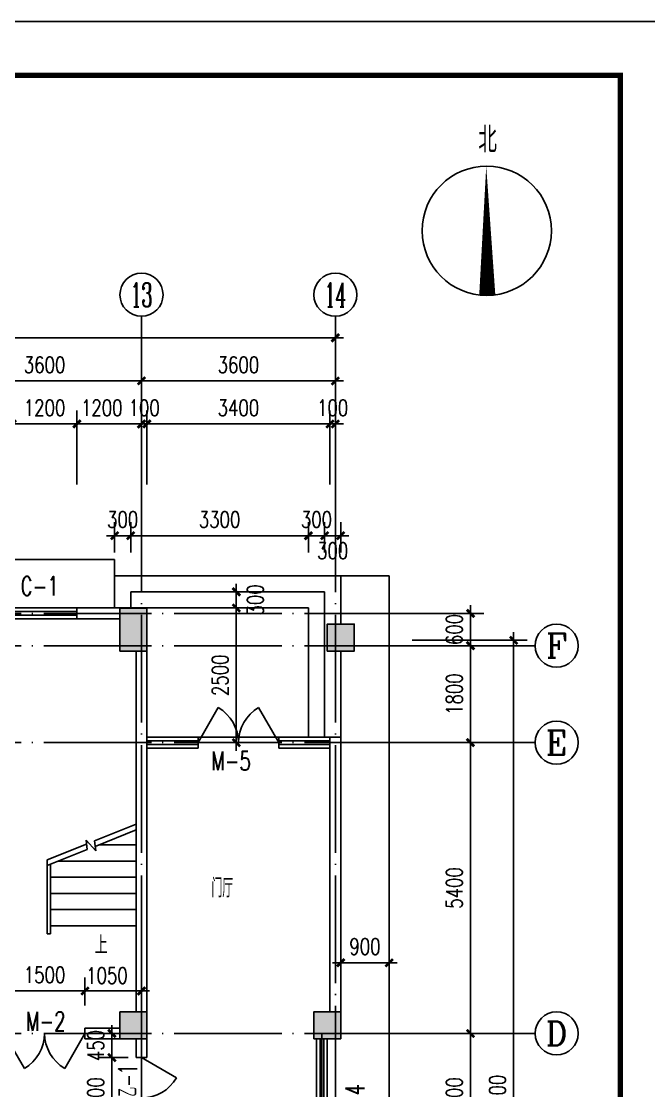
# Model space of a CAD drawing. Extents: x -105837 to 547563, y 466041 to 508041.
# Drawn here: x 60239 to 71888, y 488185 to 508041 of the extents above; entities that cross this region are included whole.
import ezdxf
from ezdxf.enums import TextEntityAlignment as Align

# ---------------------------------------------------------------- set-up
doc = ezdxf.new("R2010")
doc.units = 0
doc.header["$LTSCALE"] = 1000
doc.header["$MEASUREMENT"] = 0
doc.linetypes.add('DOTE', pattern=[2.42, 2, -0.2, 0.02, -0.2])
doc.layers.get('0').update_dxf_attribs({"linetype": 'CONTINUOUS'})
doc.layers.get('DEFPOINTS').update_dxf_attribs({"linetype": 'CONTINUOUS'})
for name, color, linetype in [('2106', 2, 'CONTINUOUS'), ('AXIS', 3, 'CONTINUOUS'), ('AXIS_TEXT', 7, 'CONTINUOUS'), ('COLUMN', 4, 'CONTINUOUS'), ('DIM_SYMB', 3, 'CONTINUOUS'), ('DOTE', 1, 'DOTE'), ('PUB_DIM', 3, 'CONTINUOUS'), ('PUB_TEXT', 7, 'CONTINUOUS'), ('PUB_TITLE', 4, 'CONTINUOUS'), ('STAIR', 2, 'CONTINUOUS'), ('S详图索引', 7, 'CONTINUOUS'), ('WALL', 255, 'CONTINUOUS'), ('WINDOW', 4, 'CONTINUOUS'), ('WINDOW_TEXT', 7, 'CONTINUOUS'), ('门窗名称', 7, 'CONTINUOUS')]:
    doc.layers.add(name, color=color, linetype=linetype)
doc.styles.add('_TCH_DIM', font='SIMPLEX', dxfattribs={"bigfont": 'GBCBIG'})
doc.styles.add('COMPLEX', font='COMPLEX.shx')
doc.styles.add('DIM_FONT', font='SIMPLEX.shx', dxfattribs={"width": 0.75})
doc.styles.add('SIMPLEX', font='SIMPLEX.SHX')
doc.styles.add('国标仿宋', font='SIMPLEX.shx', dxfattribs={"width": 0.75, "bigfont": 'gbhzfs.shx'})
doc.dimstyles.new('DIMN', dxfattribs={"dimtxt": 300, "dimasz": 1, "dimexe": 250, "dimexo": 300, "dimgap": 150, "dimtad": 1, "dimdec": 0, "dimzin": 0, "dimdsep": 46, "dimtxsty": 'DIM_FONT', "dimblk": '_DIMX', "dimcen": 0.09, "dimclrt": 7, "dimadec": 0, "dimazin": 0, "dimtfac": 1, "dimtdec": 0, "dimtix": 1, "dimtmove": 2, "dimatfit": 3, "dimldrblk": '_DIMX', "dimfxl": 1, "dimtolj": 1, "dimtzin": 0, "dimarcsym": 0})

# ---------------------------------------------------------------- blocks, each defined once
blk = doc.blocks.new('_DIMX')
blk.add_line((-150, 0), (150, 0))
at = {"const_width": 50}
blk.add_lwpolyline([(-70, -70), (70, 70)], dxfattribs=at)
blk = doc.blocks.new('*D27')
at = {"layer": 'AXIS', "color": 0, "lineweight": -2, "transparency": 16777216}
for p, q in [((19270, 500239), (19270, 502414)), ((66070, 500239), (66070, 502414)), ((66069, 502164), (19271, 502164))]:
    blk.add_line(p, q, dxfattribs=at)
at = {"layer": 'DEFPOINTS', "color": 0, "transparency": 16777216}
for p in [(19270, 502164), (19270, 499939), (66070, 499939)]:
    blk.add_point(p, dxfattribs=at)
at = {"layer": 'AXIS', "color": 0, "lineweight": -2, "transparency": 16777216}
for p, rotation in [((19270, 502164), 179.9999999999991), ((66070, 502164), 359.9999999999991)]:
    blk.add_blockref('_DIMX', p, dxfattribs=dict(at, rotation=rotation))
at = {"layer": 'AXIS', "color": 7, "transparency": 16777216, "insert": (42670, 502464), "char_height": 300, "attachment_point": 5, "style": 'DIM_FONT'}
blk.add_mtext('\\A1;46800', dxfattribs=at)
blk = doc.blocks.new('*D38')
at = {"layer": 'AXIS', "color": 0, "lineweight": -2, "transparency": 16777216}
for p, q in [((58870, 500239), (58870, 501614)), ((62470, 500239), (62470, 501614)), ((62469, 501364), (58871, 501364))]:
    blk.add_line(p, q, dxfattribs=at)
at = {"layer": 'DEFPOINTS', "color": 0, "transparency": 16777216}
for p in [(58870, 501364), (58870, 499939), (62470, 499939)]:
    blk.add_point(p, dxfattribs=at)
at = {"layer": 'AXIS', "color": 0, "lineweight": -2, "transparency": 16777216, "rotation": 180}
blk.add_blockref('_DIMX', (58870, 501364), dxfattribs=at)
at = {"layer": 'AXIS', "color": 0, "lineweight": -2, "transparency": 16777216}
blk.add_blockref('_DIMX', (62470, 501364), dxfattribs=at)
at = {"layer": 'AXIS', "color": 7, "transparency": 16777216, "insert": (60670, 501664), "char_height": 300, "attachment_point": 5, "style": 'DIM_FONT'}
blk.add_mtext('\\A1;3600', dxfattribs=at)
blk = doc.blocks.new('10')
at = {"layer": '2106', "color": 8}
for points in [[(258529, 297660), (258029, 297660), (258529, 296860), (258029, 296860)], [(262379, 297360), (261879, 297360), (262379, 296860), (261879, 296860)], [(258529, 290160), (258029, 290160), (258529, 289660), (258029, 289660)], [(262129, 290160), (261629, 290160), (262129, 289660), (261629, 289660)]]:
    blk.add_solid(points, dxfattribs=at)
at = {"layer": 'COLUMN'}
for points in [[(258029, 296860), (258529, 296860), (258529, 297660), (258029, 297660)], [(261879, 296860), (262379, 296860), (262379, 297360), (261879, 297360)], [(258529, 290160), (258029, 290160), (258029, 289660), (258529, 289660)], [(261629, 289660), (262129, 289660), (262129, 290160), (261629, 290160)]]:
    blk.add_lwpolyline(points, close=True, dxfattribs=at)
blk = doc.blocks.new('_axiso')
blk.add_circle((0, 0), 0.5)
at = {"layer": 'AXIS_TEXT', "style": 'COMPLEX', "width": 1.041667}
blk.add_attdef('A', text='', height=0.56, dxfattribs=at).set_placement((-0.25, -0.28), (0.25, -0.28), align=Align.FIT)
blk = doc.blocks.new('*D553')
at = {"layer": 'DEFPOINTS', "color": 0, "transparency": 16777216}
for p in [(65870, 498490), (65570, 497879), (65870, 497879)]:
    blk.add_point(p, dxfattribs=at)
at = {"layer": 'PUB_DIM', "color": 0, "lineweight": -2, "transparency": 16777216}
for p, q in [((65570, 498179), (65570, 498740)), ((65870, 498179), (65870, 498740)), ((65569, 498490), (65568, 498490)), ((65570, 498490), (65870, 498490)), ((65871, 498490), (65872, 498490))]:
    blk.add_line(p, q, dxfattribs=at)
blk.add_blockref('_DIMX', (65570, 498490), dxfattribs=at)
at = {"layer": 'PUB_DIM', "color": 0, "lineweight": -2, "transparency": 16777216, "rotation": 180}
blk.add_blockref('_DIMX', (65870, 498490), dxfattribs=at)
at = {"layer": 'PUB_DIM', "color": 7, "transparency": 16777216, "insert": (65720, 498790), "char_height": 300, "attachment_point": 5, "style": 'DIM_FONT'}
blk.add_mtext('\\A1;300', dxfattribs=at)
blk = doc.blocks.new('_WBLK')
for p, q in [((-0.5, 0.5), (0.5, 0.5)), ((0.5, 0.1667), (-0.5, 0.1667)), ((0.5, -0.1667), (-0.5, -0.1667)), ((-0.5, -0.5), (0.5, -0.5))]:
    blk.add_line(p, q)
at = {"layer": 'WINDOW_TEXT', "style": 'SIMPLEX', "flags": 9}
blk.add_attdef('A', text='', height=1, dxfattribs=at).set_placement((0, 1.5), align=Align.MIDDLE)
blk = doc.blocks.new('*D557')
at = {"layer": 'AXIS', "color": 0, "lineweight": -2, "transparency": 16777216}
for p, q in [((62470, 500239), (62470, 501614)), ((66070, 500239), (66070, 501614)), ((66069, 501364), (62471, 501364))]:
    blk.add_line(p, q, dxfattribs=at)
at = {"layer": 'DEFPOINTS', "color": 0, "transparency": 16777216}
for p in [(62470, 501364), (62470, 499939), (66070, 499939)]:
    blk.add_point(p, dxfattribs=at)
at = {"layer": 'AXIS', "color": 0, "lineweight": -2, "transparency": 16777216, "rotation": 180}
blk.add_blockref('_DIMX', (62470, 501364), dxfattribs=at)
at = {"layer": 'AXIS', "color": 0, "lineweight": -2, "transparency": 16777216}
blk.add_blockref('_DIMX', (66070, 501364), dxfattribs=at)
at = {"layer": 'AXIS', "color": 7, "transparency": 16777216, "insert": (64270, 501664), "char_height": 300, "attachment_point": 5, "style": 'DIM_FONT'}
blk.add_mtext('\\A1;3600', dxfattribs=at)
blk = doc.blocks.new('*D558')
at = {"layer": 'AXIS', "color": 0, "lineweight": -2, "transparency": 16777216}
for p, q in [((62570, 499439), (62570, 500814)), ((65970, 499439), (65970, 500814)), ((65969, 500564), (62571, 500564))]:
    blk.add_line(p, q, dxfattribs=at)
at = {"layer": 'DEFPOINTS', "color": 0, "transparency": 16777216}
for p in [(62570, 500564), (62570, 499139, 1273), (65970, 499139, 1273)]:
    blk.add_point(p, dxfattribs=at)
at = {"layer": 'AXIS', "color": 0, "lineweight": -2, "transparency": 16777216, "rotation": 180}
blk.add_blockref('_DIMX', (62570, 500564), dxfattribs=at)
at = {"layer": 'AXIS', "color": 0, "lineweight": -2, "transparency": 16777216}
blk.add_blockref('_DIMX', (65970, 500564), dxfattribs=at)
at = {"layer": 'AXIS', "color": 7, "transparency": 16777216, "insert": (64270, 500864), "char_height": 300, "attachment_point": 5, "style": 'DIM_FONT'}
blk.add_mtext('\\A1;3400', dxfattribs=at)
blk = doc.blocks.new('_dblk1')
for p, q in [((-0.5, 0), (-0.25, -0.433)), ((0.5, 0), (0.25, -0.433))]:
    blk.add_line(p, q)
for centre, start, end in [((-0.5, 0), 300, 0), ((0.5, 0), 180, 240)]:
    blk.add_arc(centre, 0.5, start, end)
at = {"layer": 'WINDOW_TEXT', "style": 'SIMPLEX', "flags": 9}
blk.add_attdef('A', text='', height=1, dxfattribs=at).set_placement((0, 1.5), align=Align.MIDDLE)
blk = doc.blocks.new('*D561')
at = {"layer": 'DEFPOINTS', "color": 0, "transparency": 16777216}
for p in [(62520, 488797), (61920, 487297), (62520, 487297)]:
    blk.add_point(p, dxfattribs=at)
at = {"layer": 'PUB_DIM', "color": 0, "lineweight": -2, "transparency": 16777216}
for p, q in [((62220, 488797), (61670, 488797)), ((61920, 488796), (61920, 487298)), ((62220, 487297), (61670, 487297))]:
    blk.add_line(p, q, dxfattribs=at)
for p, rotation in [((61920, 488797), 90), ((61920, 487297), 270)]:
    blk.add_blockref('_DIMX', p, dxfattribs=dict(at, rotation=rotation))
at = {"layer": 'PUB_DIM', "color": 7, "transparency": 16777216, "insert": (61620, 488047), "char_height": 300, "attachment_point": 5, "rotation": 90, "style": 'DIM_FONT'}
blk.add_mtext('\\A1;1500', dxfattribs=at)
blk = doc.blocks.new('*D565')
at = {"layer": 'DEFPOINTS', "color": 0, "transparency": 16777216}
for p in [(62520, 489247), (61920, 488797), (62520, 488797)]:
    blk.add_point(p, dxfattribs=at)
at = {"layer": 'PUB_DIM', "color": 0, "lineweight": -2, "transparency": 16777216}
for p, q in [((62220, 489247), (61670, 489247)), ((61920, 489248), (61920, 489249)), ((61920, 489247), (61920, 488797)), ((62220, 488797), (61670, 488797)), ((61920, 488796), (61920, 488795))]:
    blk.add_line(p, q, dxfattribs=at)
for p, rotation in [((61920, 489247), 270), ((61920, 488797), 90)]:
    blk.add_blockref('_DIMX', p, dxfattribs=dict(at, rotation=rotation))
at = {"layer": 'PUB_DIM', "color": 7, "transparency": 16777216, "insert": (61620, 489022), "char_height": 300, "attachment_point": 5, "rotation": 90, "style": 'DIM_FONT'}
blk.add_mtext('\\A1;450', dxfattribs=at)
blk = doc.blocks.new('*D566')
at = {"layer": 'DEFPOINTS', "color": 0, "transparency": 16777216}
for p in [(62470, 490035), (61420, 489466), (62470, 489466)]:
    blk.add_point(p, dxfattribs=at)
at = {"layer": 'PUB_DIM', "color": 0, "lineweight": -2, "transparency": 16777216}
for p, q in [((61420, 489766), (61420, 490285)), ((62470, 489766), (62470, 490285)), ((61419, 490035), (61418, 490035)), ((61420, 490035), (62470, 490035)), ((62471, 490035), (62472, 490035))]:
    blk.add_line(p, q, dxfattribs=at)
blk.add_blockref('_DIMX', (61420, 490035), dxfattribs=at)
at = {"layer": 'PUB_DIM', "color": 0, "lineweight": -2, "transparency": 16777216, "rotation": 180}
blk.add_blockref('_DIMX', (62470, 490035), dxfattribs=at)
at = {"layer": 'PUB_DIM', "color": 7, "transparency": 16777216, "insert": (61829, 490320), "char_height": 300, "attachment_point": 5, "style": 'DIM_FONT'}
blk.add_mtext('\\A1;1050', dxfattribs=at)
blk = doc.blocks.new('*D569')
at = {"layer": 'AXIS', "color": 0, "lineweight": -2, "transparency": 16777216}
for p, q in [((62470, 499439), (62470, 500814)), ((62570, 499439), (62570, 500814)), ((62469, 500564), (62468, 500564)), ((62570, 500564), (62470, 500564)), ((62571, 500564), (62572, 500564))]:
    blk.add_line(p, q, dxfattribs=at)
at = {"layer": 'DEFPOINTS', "color": 0, "transparency": 16777216}
for p in [(62470, 500564), (62470, 499139, 1273), (62570, 499139, 1273)]:
    blk.add_point(p, dxfattribs=at)
at = {"layer": 'AXIS', "color": 0, "lineweight": -2, "transparency": 16777216}
blk.add_blockref('_DIMX', (62470, 500564), dxfattribs=at)
at = {"layer": 'AXIS', "color": 0, "lineweight": -2, "transparency": 16777216, "rotation": 180}
blk.add_blockref('_DIMX', (62570, 500564), dxfattribs=at)
at = {"layer": 'AXIS', "color": 7, "transparency": 16777216, "insert": (62520, 500864), "char_height": 300, "attachment_point": 5, "style": 'DIM_FONT'}
blk.add_mtext('\\A1;100', dxfattribs=at)
blk = doc.blocks.new('*D570')
at = {"layer": 'AXIS', "color": 0, "lineweight": -2, "transparency": 16777216}
for p, q in [((60070, 499439), (60070, 500814)), ((61270, 499439), (61270, 500814)), ((61269, 500564), (60071, 500564))]:
    blk.add_line(p, q, dxfattribs=at)
at = {"layer": 'DEFPOINTS', "color": 0, "transparency": 16777216}
for p in [(60070, 500564), (60070, 499139, 1273), (61270, 499139, 1273)]:
    blk.add_point(p, dxfattribs=at)
at = {"layer": 'AXIS', "color": 0, "lineweight": -2, "transparency": 16777216, "rotation": 180}
blk.add_blockref('_DIMX', (60070, 500564), dxfattribs=at)
at = {"layer": 'AXIS', "color": 0, "lineweight": -2, "transparency": 16777216}
blk.add_blockref('_DIMX', (61270, 500564), dxfattribs=at)
at = {"layer": 'AXIS', "color": 7, "transparency": 16777216, "insert": (60670, 500864), "char_height": 300, "attachment_point": 5, "style": 'DIM_FONT'}
blk.add_mtext('\\A1;1200', dxfattribs=at)
blk = doc.blocks.new('*D571')
at = {"layer": 'DEFPOINTS', "color": 0, "transparency": 16777216}
for p in [(62270, 498490), (61970, 497879), (62270, 497879)]:
    blk.add_point(p, dxfattribs=at)
at = {"layer": 'PUB_DIM', "color": 0, "lineweight": -2, "transparency": 16777216}
for p, q in [((61970, 498179), (61970, 498740)), ((62270, 498179), (62270, 498740)), ((61969, 498490), (61968, 498490)), ((61970, 498490), (62270, 498490)), ((62271, 498490), (62272, 498490))]:
    blk.add_line(p, q, dxfattribs=at)
blk.add_blockref('_DIMX', (61970, 498490), dxfattribs=at)
at = {"layer": 'PUB_DIM', "color": 0, "lineweight": -2, "transparency": 16777216, "rotation": 180}
blk.add_blockref('_DIMX', (62270, 498490), dxfattribs=at)
at = {"layer": 'PUB_DIM', "color": 7, "transparency": 16777216, "insert": (62120, 498790), "char_height": 300, "attachment_point": 5, "style": 'DIM_FONT'}
blk.add_mtext('\\A1;300', dxfattribs=at)
blk = doc.blocks.new('*D572')
at = {"layer": 'AXIS', "color": 0, "lineweight": -2, "transparency": 16777216}
for p, q in [((61270, 499439), (61270, 500814)), ((62470, 499439), (62470, 500814)), ((62469, 500564), (61271, 500564))]:
    blk.add_line(p, q, dxfattribs=at)
at = {"layer": 'DEFPOINTS', "color": 0, "transparency": 16777216}
for p in [(61270, 500564), (61270, 499139, 1273), (62470, 499139)]:
    blk.add_point(p, dxfattribs=at)
at = {"layer": 'AXIS', "color": 0, "lineweight": -2, "transparency": 16777216, "rotation": 180}
blk.add_blockref('_DIMX', (61270, 500564), dxfattribs=at)
at = {"layer": 'AXIS', "color": 0, "lineweight": -2, "transparency": 16777216}
blk.add_blockref('_DIMX', (62470, 500564), dxfattribs=at)
at = {"layer": 'AXIS', "color": 7, "transparency": 16777216, "insert": (61732, 500864), "char_height": 300, "attachment_point": 5, "style": 'DIM_FONT'}
blk.add_mtext('\\A1;1200', dxfattribs=at)
blk = doc.blocks.new('*D574')
at = {"layer": 'DEFPOINTS', "color": 0, "transparency": 16777216}
for p in [(63713, 497447), (64231, 497447), (63713, 497147)]:
    blk.add_point(p, dxfattribs=at)
at = {"layer": 'PUB_DIM', "color": 0, "lineweight": -2, "transparency": 16777216}
for p, q in [((64013, 497447), (64481, 497447)), ((64231, 497448), (64231, 497449)), ((64231, 497147), (64231, 497447)), ((64013, 497147), (64481, 497147)), ((64231, 497146), (64231, 497145))]:
    blk.add_line(p, q, dxfattribs=at)
for p, rotation in [((64231, 497447), 270), ((64231, 497147), 90)]:
    blk.add_blockref('_DIMX', p, dxfattribs=dict(at, rotation=rotation))
at = {"layer": 'PUB_DIM', "color": 7, "transparency": 16777216, "insert": (64584, 497297), "char_height": 300, "attachment_point": 5, "rotation": 90, "style": 'DIM_FONT'}
blk.add_mtext('\\A1;300', dxfattribs=at)
blk = doc.blocks.new('*D575')
at = {"layer": 'AXIS', "color": 0, "lineweight": -2, "transparency": 16777216}
for p, q in [((67495, 496447), (68830, 496447)), ((68580, 496446), (68580, 494648)), ((67495, 494647), (68830, 494647))]:
    blk.add_line(p, q, dxfattribs=at)
at = {"layer": 'DEFPOINTS', "color": 0, "transparency": 16777216}
for p in [(67195, 496447), (67195, 494647), (68580, 494647)]:
    blk.add_point(p, dxfattribs=at)
at = {"layer": 'AXIS', "color": 0, "lineweight": -2, "transparency": 16777216}
for p, rotation in [((68580, 496447), 90), ((68580, 494647), 270)]:
    blk.add_blockref('_DIMX', p, dxfattribs=dict(at, rotation=rotation))
at = {"layer": 'AXIS', "color": 7, "transparency": 16777216, "insert": (68280, 495547), "char_height": 300, "attachment_point": 5, "rotation": 90, "style": 'DIM_FONT'}
blk.add_mtext('\\A1;1800', dxfattribs=at)
blk = doc.blocks.new('*D576')
at = {"layer": 'AXIS', "color": 0, "lineweight": -2, "transparency": 16777216}
for p, q in [((67495, 496547), (69630, 496547)), ((69380, 496546), (69380, 479448)), ((67495, 479447), (69630, 479447))]:
    blk.add_line(p, q, dxfattribs=at)
at = {"layer": 'DEFPOINTS', "color": 0, "transparency": 16777216}
for p in [(67195, 496547), (67195, 479447), (69380, 479447)]:
    blk.add_point(p, dxfattribs=at)
at = {"layer": 'AXIS', "color": 0, "lineweight": -2, "transparency": 16777216}
for p, rotation in [((69380, 496547), 90), ((69380, 479447), 270)]:
    blk.add_blockref('_DIMX', p, dxfattribs=dict(at, rotation=rotation))
at = {"layer": 'AXIS', "color": 7, "transparency": 16777216, "insert": (69080, 487997), "char_height": 300, "attachment_point": 5, "rotation": 90, "style": 'DIM_FONT'}
blk.add_mtext('\\A1;17100', dxfattribs=at)
blk = doc.blocks.new('*D580')
at = {"layer": 'AXIS', "color": 0, "lineweight": -2, "transparency": 16777216}
for p, q in [((67495, 489247), (68830, 489247)), ((68580, 489246), (68580, 486848)), ((67495, 486847), (68830, 486847))]:
    blk.add_line(p, q, dxfattribs=at)
at = {"layer": 'DEFPOINTS', "color": 0, "transparency": 16777216}
for p in [(67195, 489247), (67195, 486847), (68580, 486847)]:
    blk.add_point(p, dxfattribs=at)
at = {"layer": 'AXIS', "color": 0, "lineweight": -2, "transparency": 16777216}
for p, rotation in [((68580, 489247), 90), ((68580, 486847), 270)]:
    blk.add_blockref('_DIMX', p, dxfattribs=dict(at, rotation=rotation))
at = {"layer": 'AXIS', "color": 7, "transparency": 16777216, "insert": (68280, 488047), "char_height": 300, "attachment_point": 5, "rotation": 90, "style": 'DIM_FONT'}
blk.add_mtext('\\A1;2400', dxfattribs=at)
blk = doc.blocks.new('*D581')
at = {"layer": 'AXIS', "color": 0, "lineweight": -2, "transparency": 16777216}
for p, q in [((67495, 494647), (68830, 494647)), ((68580, 494646), (68580, 489248)), ((67495, 489247), (68830, 489247))]:
    blk.add_line(p, q, dxfattribs=at)
at = {"layer": 'DEFPOINTS', "color": 0, "transparency": 16777216}
for p in [(67195, 494647), (67195, 489247), (68580, 489247)]:
    blk.add_point(p, dxfattribs=at)
at = {"layer": 'AXIS', "color": 0, "lineweight": -2, "transparency": 16777216}
for p, rotation in [((68580, 494647), 90), ((68580, 489247), 270)]:
    blk.add_blockref('_DIMX', p, dxfattribs=dict(at, rotation=rotation))
at = {"layer": 'AXIS', "color": 7, "transparency": 16777216, "insert": (68280, 491947), "char_height": 300, "attachment_point": 5, "rotation": 90, "style": 'DIM_FONT'}
blk.add_mtext('\\A1;5400', dxfattribs=at)
blk = doc.blocks.new('*D582')
at = {"layer": 'DEFPOINTS', "color": 0, "transparency": 16777216}
for p in [(66170, 491064, -1273), (67070, 491064, -1273), (66170, 490559)]:
    blk.add_point(p, dxfattribs=at)
at = {"layer": 'PUB_DIM', "color": 0, "lineweight": -2, "transparency": 16777216}
for p, q in [((66170, 490764), (66170, 490309)), ((67070, 490764), (67070, 490309)), ((67069, 490559), (66171, 490559))]:
    blk.add_line(p, q, dxfattribs=at)
at = {"layer": 'PUB_DIM', "color": 0, "lineweight": -2, "transparency": 16777216, "rotation": 180.0000000000074}
blk.add_blockref('_DIMX', (66170, 490559), dxfattribs=at)
at = {"layer": 'PUB_DIM', "color": 0, "lineweight": -2, "transparency": 16777216}
blk.add_blockref('_DIMX', (67070, 490559), dxfattribs=at)
at = {"layer": 'PUB_DIM', "color": 7, "transparency": 16777216, "insert": (66620, 490859), "char_height": 300, "attachment_point": 5, "style": 'DIM_FONT'}
blk.add_mtext('\\A1;900', dxfattribs=at)
blk = doc.blocks.new('*D583')
at = {"layer": 'DEFPOINTS', "color": 0, "transparency": 16777216}
for p in [(67195, 497047), (67195, 496447), (68580, 496447)]:
    blk.add_point(p, dxfattribs=at)
at = {"layer": 'PUB_DIM', "color": 0, "lineweight": -2, "transparency": 16777216}
for p, q in [((67495, 497047), (68830, 497047)), ((68580, 497048), (68580, 497049)), ((68580, 497047), (68580, 496447)), ((67495, 496447), (68830, 496447)), ((68580, 496446), (68580, 496445))]:
    blk.add_line(p, q, dxfattribs=at)
for p, rotation in [((68580, 497047), 270), ((68580, 496447), 90)]:
    blk.add_blockref('_DIMX', p, dxfattribs=dict(at, rotation=rotation))
at = {"layer": 'PUB_DIM', "color": 7, "transparency": 16777216, "insert": (68280, 496747), "char_height": 300, "attachment_point": 5, "rotation": 90, "style": 'DIM_FONT'}
blk.add_mtext('\\A1;600', dxfattribs=at)
blk = doc.blocks.new('*D584')
at = {"layer": 'AXIS', "color": 0, "lineweight": -2, "transparency": 16777216}
for p, q in [((65970, 499439), (65970, 500814)), ((66070, 499439), (66070, 500814)), ((65969, 500564), (65968, 500564)), ((66070, 500564), (65970, 500564)), ((66071, 500564), (66072, 500564))]:
    blk.add_line(p, q, dxfattribs=at)
at = {"layer": 'DEFPOINTS', "color": 0, "transparency": 16777216}
for p in [(65970, 500564), (65970, 499139, 1273), (66070, 499139, 1273)]:
    blk.add_point(p, dxfattribs=at)
at = {"layer": 'AXIS', "color": 0, "lineweight": -2, "transparency": 16777216}
blk.add_blockref('_DIMX', (65970, 500564), dxfattribs=at)
at = {"layer": 'AXIS', "color": 0, "lineweight": -2, "transparency": 16777216, "rotation": 180}
blk.add_blockref('_DIMX', (66070, 500564), dxfattribs=at)
at = {"layer": 'AXIS', "color": 7, "transparency": 16777216, "insert": (66020, 500864), "char_height": 300, "attachment_point": 5, "style": 'DIM_FONT'}
blk.add_mtext('\\A1;100', dxfattribs=at)
blk = doc.blocks.new('*D585')
at = {"layer": 'DEFPOINTS', "color": 0, "transparency": 16777216}
for p in [(66170, 498490), (65870, 497879), (66170, 497879)]:
    blk.add_point(p, dxfattribs=at)
at = {"layer": 'PUB_DIM', "color": 0, "lineweight": -2, "transparency": 16777216}
for p, q in [((65870, 498179), (65870, 498740)), ((66170, 498179), (66170, 498740)), ((65869, 498490), (65868, 498490)), ((65870, 498490), (66170, 498490)), ((66171, 498490), (66172, 498490))]:
    blk.add_line(p, q, dxfattribs=at)
blk.add_blockref('_DIMX', (65870, 498490), dxfattribs=at)
at = {"layer": 'PUB_DIM', "color": 0, "lineweight": -2, "transparency": 16777216, "rotation": 180}
blk.add_blockref('_DIMX', (66170, 498490), dxfattribs=at)
at = {"layer": 'PUB_DIM', "color": 7, "transparency": 16777216, "insert": (66020, 498211), "char_height": 300, "attachment_point": 5, "style": 'DIM_FONT'}
blk.add_mtext('\\A1;300', dxfattribs=at)

msp = doc.modelspace()

# ---------------------------------------------------------------- linework, layer by layer
at = {"color": 6}
for p, q in [((61970.1323, 497746.56735), (61970.6323, 498047.06735)), ((66170.1323, 497747.06735), (67070.1323, 497747.06735))]:
    msp.add_line(p, q, dxfattribs=at)
for p, q in [((61970.1323, 497147.06735), (61970.1323, 497746.56735)), ((61970.6323, 497747.06735), (66170.1323, 497747.06735)), ((66170.1323, 496847.06735), (66170.1323, 497747.06735)), ((61970.6323, 497447.06735), (61970.6323, 497147.06735)), ((62270.1323, 497147.06735), (62270.1323, 497446.56735)), ((62270.6323, 497447.06735), (65870.1323, 497447.06735)), ((65870.1323, 494747.06735), (65870.1323, 497447.06735)), ((62570.1323, 497147.06735), (65570.1323, 497147.06735)), ((65570.1323, 494747.06735), (65570.1323, 497147.06735)), ((66170.1323, 494747.06735), (66170.1323, 496347.06735)), ((63520.1323, 494747.06735), (65020.1323, 494747.06735))]:
    msp.add_line(p, q)
for points in [[(22770.1323, 497147.06735), (22770.1323, 498047.06735), (27470.1323, 498047.06735), (27470.1323, 497547.06735), (57870.1323, 497547.06735), (57870.1323, 498047.06735), (61970.6323, 498047.06735)], [(67070.1323, 497747.06735), (67070.1323, 489147.06735), (67070.1323, 479647.06735), (67070.1323, 478547.06735), (19270.1323, 478547.06735), (18270.1323, 478547.06735), (18270.1323, 489247.06735)]]:
    msp.add_lwpolyline(points, dxfattribs=at)
at = {"layer": 'AXIS'}
for p, q in [((62470.1323, 502564.05978), (62470.1323, 500239.05978)), ((66070.1323, 502564.05978), (66070.1323, 500239.05978)), ((69779.79489, 496447.06735), (67494.95214, 496447.06735)), ((69779.79489, 494647.06735), (67494.95214, 494647.06735)), ((69779.79489, 489247.06735), (67494.95214, 489247.06735))]:
    msp.add_line(p, q, dxfattribs=at)
at = {"layer": 'DIM_SYMB'}
for points in [[(68891.78418, 502952.48045, 300, 0, 0), (68872.41835, 505352.40232, 0, 0, 0)], [(61522.27561, 490894.53778, 0, 0, 0), (61522.27561, 490894.53778, 0, 0, 0), (61522.27561, 491799.09977, 80, 0, 0), (61522.27561, 492099.09977, 0, 0, 0)]]:
    msp.add_lwpolyline(points, format="xyseb", dxfattribs=at)
msp.add_circle((68882.10126, 504152.44139), 1200, dxfattribs=at)
at = {"layer": 'DOTE'}
for p, q in [((62470.1323, 499439.05978), (62470.1323, 476824.65569)), ((66070.1323, 499439.05978), (66070.1323, 476824.65569)), ((67494.95214, 497047.06735), (17776.09547, 497047.06735)), ((67494.95214, 496447.06735), (17776.09547, 496447.06735)), ((67494.95214, 494647.06735), (17776.09547, 494647.06735)), ((67494.95214, 494647.06735), (51670.1323, 494647.06735)), ((67494.95214, 489247.06735), (51670.1323, 489247.06735)), ((65820.1323, 489247.06735), (65820.1323, 486847.06735))]:
    msp.add_line(p, q, dxfattribs=at)
at = {"layer": 'PUB_TITLE'}
msp.add_lwpolyline([(12963.01576, 466040.74173), (72363.01576, 466040.74173), (72363.01576, 508040.74173), (12963.01576, 508040.74173)], close=True, dxfattribs=at)
at = {"layer": 'PUB_TITLE', "const_width": 100}
msp.add_lwpolyline([(13963.01576, 467040.74173), (71363.01576, 467040.74173), (71363.01576, 507040.74173), (13963.01576, 507040.74173)], close=True, dxfattribs=at)
at = {"layer": 'STAIR', "linetype": 'Continuous'}
for p, q in [((61598.1265, 492823.47108), (62370.6323, 493132.4734)), ((61462.09211, 492661.35403), (61440.96076, 492838.52979)), ((61440.96076, 492838.52979), (61620.24464, 492638.0216)), ((61610.38711, 492720.67203), (62370.6323, 493024.7701)), ((60720.6323, 492472.4734), (61449.8315, 492764.15308)), ((60720.6323, 492364.7701), (61462.09211, 492661.35403)), ((61620.24464, 492638.0216), (61598.1265, 492823.47108)), ((62370.6323, 492747.06735), (61676.37543, 492747.06735)), ((60720.6323, 491097.06735), (60720.6323, 492472.4734)), ((62370.6323, 492447.06735), (60926.37543, 492447.06735)), ((60720.6323, 491247.06735), (60720.6323, 492364.7701)), ((60780.6323, 491097.06735), (60780.6323, 492388.7701)), ((62370.6323, 492147.06735), (60780.6323, 492147.06735)), ((62370.6323, 491847.06735), (60780.6323, 491847.06735)), ((62370.6323, 491547.06735), (60780.6323, 491547.06735)), ((62370.6323, 491247.06735), (60780.6323, 491247.06735)), ((60720.6323, 491097.06735), (60780.6323, 491097.06735))]:
    msp.add_line(p, q, dxfattribs=at)
at = {"layer": 'WALL'}
for p, q in [((61270.3823, 496947.06735), (61270.3823, 497147.06735)), ((62570.1323, 494547.06735), (62570.1323, 494747.06735)), ((63520.1323, 494547.06735), (63520.1323, 494747.06735)), ((63520.1323, 494547.06735), (63520.1323, 494747.06735)), ((65020.1323, 494547.06735), (65020.1323, 494747.06735)), ((65020.1323, 494547.06735), (65020.1323, 494747.06735)), ((65970.1323, 494547.06735), (65970.1323, 494747.06735)), ((61420.3823, 489347.06735), (61420.3823, 489147.06735)), ((61420.3823, 489347.06735), (62070.13154, 489347.06735)), ((66170.1323, 489347.06735), (66170.1323, 489147.06735)), ((61420.3823, 489147.06735), (62370.1323, 489147.06735)), ((62370.1323, 489147.06735), (62370.1323, 488797.06735)), ((62570.1323, 489147.06735), (62570.1323, 488797.06735)), ((65770.1323, 489147.06735), (65670.1323, 489147.06735)), ((65970.1323, 489147.06735), (65970.1323, 489147.06735)), ((65970.1323, 489147.06735), (66170.1323, 489147.06735)), ((62370.1323, 488797.06735), (62570.1323, 488797.06735))]:
    msp.add_line(p, q, dxfattribs=at)
at = {"layer": 'WALL', "linetype": 'Continuous'}
for p, q in [((61270.3823, 497147.06735), (62569.6323, 497147.06735)), ((62569.6323, 497147.06735), (62570.1323, 497146.56735)), ((61270.3823, 496947.06735), (62070.13154, 496947.06735)), ((62370.1323, 489647.06735), (62370.1323, 496347.06735)), ((62570.1323, 494747.06735), (62570.13154, 496347.06735)), ((65970.1323, 494747.06735), (66170.1323, 494747.06735)), ((66170.1323, 489547.06735), (66170.1323, 494747.06735)), ((62570.1323, 489147.06735), (62570.1323, 494547.06735)), ((65970.1323, 489647.06735), (65970.1323, 494547.06735)), ((65670.1323, 489147.06735), (65670.1323, 489347.06735)), ((65670.1323, 489147.06735), (65970.1323, 489147.06735))]:
    msp.add_line(p, q, dxfattribs=at)

# ---------------------------------------------------------------- block references
at = {"layer": 'AXIS'}
ref = msp.add_blockref('_axiso', (62470.1323, 502964.05978), dxfattribs=dict(at, xscale=-800, yscale=800, zscale=800, rotation=180))
ref.add_attrib('A', '13', dxfattribs={"layer": 'AXIS_TEXT', "height": 448, "style": 'COMPLEX', "width": 0.646552}).set_placement((62270.1323, 502740.05978), (62670.1323, 502740.05978), align=Align.FIT)
ref = msp.add_blockref('_axiso', (66070.1323, 502964.05978), dxfattribs=dict(at, xscale=-800, yscale=800, zscale=800, rotation=180))
ref.add_attrib('A', '14', dxfattribs={"layer": 'AXIS_TEXT', "height": 448, "style": 'COMPLEX', "width": 0.604839}).set_placement((65870.1323, 502740.05978), (66270.1323, 502740.05978), align=Align.FIT)
ref = msp.add_blockref('_axiso', (70179.79489, 496447.06735), dxfattribs=dict(at, xscale=800, yscale=800, zscale=800))
ref.add_attrib('A', 'F', dxfattribs={"layer": 'AXIS_TEXT', "height": 448, "style": 'COMPLEX', "width": 1.171875}).set_placement((69979.79489, 496223.06735), (70379.79489, 496223.06735), align=Align.FIT)
ref = msp.add_blockref('_axiso', (70179.79489, 494647.06735), dxfattribs=dict(at, xscale=800, yscale=800, zscale=800))
ref.add_attrib('A', 'E', dxfattribs={"layer": 'AXIS_TEXT', "height": 448, "style": 'COMPLEX', "width": 1.171875}).set_placement((69979.79489, 494423.06735), (70379.79489, 494423.06735), align=Align.FIT)
ref = msp.add_blockref('_axiso', (70179.79489, 489247.06735), dxfattribs=dict(at, xscale=800, yscale=800, zscale=800))
ref.add_attrib('A', 'D', dxfattribs={"layer": 'AXIS_TEXT', "height": 448, "style": 'COMPLEX', "width": 1.102941}).set_placement((69979.79489, 489023.06735), (70379.79489, 489023.06735), align=Align.FIT)
at = {"layer": 'COLUMN'}
msp.add_blockref('10', (-195958.38779, 199486.74693), dxfattribs=at)
at = {"layer": 'WINDOW'}
for name, p, xscale, yscale, zscale in [('_WBLK', (60670.3823, 497047.06735), 1200, 200, 1200), ('_WBLK', (63045.1323, 494647.06735), 949.9999999997672, 200.0000000001164, 949.9999999997672), ('_WBLK', (65495.1323, 494647.06735), 949.9999999999854, 200.0000000002328, 949.9999999999854), ('_dblk1', (60670.3823, 489247.06735), 1500, 1500, 1500)]:
    msp.add_blockref(name, p, dxfattribs=dict(at, xscale=xscale, yscale=yscale, zscale=zscale))
for name, p, xscale, yscale, zscale, rotation in [('_dblk1', (64270.1323, 494647.06735), 1500, 1500, 1500, 180), ('_WBLK', (65820.1323, 488047.06735), 2200.000000000116, 200, 2200.000000000116, 90), ('_dblk1', (62470.1323, 488047.06735), 1500, -1500, 1500, 270)]:
    msp.add_blockref(name, p, dxfattribs=dict(at, xscale=xscale, yscale=yscale, zscale=zscale, rotation=rotation))

# ---------------------------------------------------------------- texts
at = {"layer": 'PUB_TEXT', "style": '_TCH_DIM'}
for s, height, p in [('北', 482.2695, (68724.76678, 505602.38604)), ('上', 337.58865, (61601.44205, 490719.53778))]:
    msp.add_text(s, height=height, dxfattribs=at).set_placement(p)
at = {"layer": 'S详图索引', "style": '国标仿宋', "width": 0.8}
msp.add_text('门厅', height=350, dxfattribs=at).set_placement((63769.12235, 491772.01901))
at = {"layer": '门窗名称', "style": '国标仿宋', "width": 0.7}
for s, p in [('C-1', (60227.08042, 497379.05931)), ('M-5', (63764.26271, 494133.56069)), ('M-2', (60322.61005, 489297.80477))]:
    msp.add_text(s, height=350, dxfattribs=at).set_placement(p)
at = {"layer": '门窗名称', "style": '国标仿宋'}
for s, width, p in [('FHM乙-1', 0.6, (62392.01415, 487499.32797)), ('C-4', 0.7, (66609.73559, 487603.01256))]:
    msp.add_text(s, height=350, rotation=90, dxfattribs=dict(at, width=width)).set_placement(p)

# ---------------------------------------------------------------- dimensions: what is measured, and where the dimension line sits
at = {"layer": 'AXIS'}
for p1, p2, distance, picture, middle in [((66070.1323, 499939.05978), (19270.1323, 499939.05978), -2225, '*D27', (42670.1323, 502464.05978)), ((66070.1323, 499939.05978), (62470.1323, 499939.05978), -1425, '*D557', (64270.1323, 501664.05978)), ((62570.1323, 499139.05978, 1272.79221), (62470.1323, 499139.05978, 1272.79221), -1425, '*D569', (62520.1323, 500864.05978)), ((65970.1323, 499139.05978, 1272.79221), (62570.1323, 499139.05978, 1272.79221), -1425, '*D558', (64270.1323, 500864.05978)), ((66070.1323, 499139.05978, 1272.79221), (65970.1323, 499139.05978, 1272.79221), -1425, '*D584', (66020.1323, 500864.05978)), ((67194.95214, 496547.06735), (67194.95214, 479447.06735), 2184.84275, '*D576', (69079.79489, 487997.06735)), ((67194.95214, 496447.06735), (67194.95214, 494647.06735), 1384.84275, '*D575', (68279.79489, 495547.06735))]:
    dim = msp.add_aligned_dim(p1=p1, p2=p2, distance=distance, dimstyle='DIMN', dxfattribs=at)
    dim.commit()
    dim.dimension.update_dxf_attribs({"geometry": picture, "text_midpoint": middle})
for base, p1, p2, picture, middle in [((58870.1323, 501364.05978), (62470.1323, 499939.05978), (58870.1323, 499939.05978), '*D38', (60670.1323, 501664.05978)), ((60070.3823, 500564.05978), (61270.3823, 499139.05978, 1272.79221), (60070.3823, 499139.05978, 1272.79221), '*D570', (60670.3823, 500864.05978))]:
    dim = msp.add_linear_dim(base=base, p1=p1, p2=p2, dimstyle='DIMN', dxfattribs=at)
    dim.commit()
    dim.dimension.update_dxf_attribs({"geometry": picture, "text_midpoint": middle})
dim = msp.add_linear_dim(base=(61270.3823, 500564.05978), p1=(62470.1323, 499139.05978), p2=(61270.3823, 499139.05978, 1272.79221), dimstyle='DIMN', dxfattribs=at)
dim.commit()
dim.dimension.update_dxf_attribs({"geometry": '*D572', "text_midpoint": (61732.17809, 500864.05978), "dimtype": 128})
for base, p1, p2, picture, middle in [((68579.79489, 489247.06735), (67194.95214, 494647.06735), (67194.95214, 489247.06735), '*D581', (68279.79489, 491947.06735)), ((68579.79489, 486847.06735), (67194.95214, 489247.06735), (67194.95214, 486847.06735), '*D580', (68279.79489, 488047.06735))]:
    dim = msp.add_linear_dim(base=base, p1=p1, p2=p2, angle=90, dimstyle='DIMN', dxfattribs=at)
    dim.commit()
    dim.dimension.update_dxf_attribs({"geometry": picture, "text_midpoint": middle})
at = {"layer": 'PUB_DIM'}
for p1, p2, distance, picture, middle in [((61970.1323, 497878.77263, 1272.79221), (62270.1323, 497878.77263, 1272.79221), 610.93289, '*D571', (62120.1323, 498789.70552, 1272.79221)), ((65570.1323, 497878.77263, 1272.79221), (65870.1323, 497878.77263, 1272.79221), 610.93289, '*D553', (65720.1323, 498789.70552, 1272.79221)), ((67194.95214, 497047.06735), (67194.95214, 496447.06735), 1384.84275, '*D583', (68279.79489, 496747.06735)), ((67070.1323, 491064.24137), (66170.1323, 491064.24137), 505.54604, '*D582', (66620.1323, 490858.69534, 1272.79221)), ((62519.839, 489247.06735, 1272.79221), (62519.839, 488797.06735, 1272.79221), -599.43678, '*D565', (61620.40222, 489022.06735, 1272.79221)), ((62519.839, 488797.06735, 1272.79221), (62519.839, 487297.06735, 1272.79221), -599.43678, '*D561', (61620.40222, 488047.06735, 1272.79221))]:
    dim = msp.add_aligned_dim(p1=p1, p2=p2, distance=distance, dimstyle='DIMN', dxfattribs=at)
    dim.commit()
    dim.dimension.update_dxf_attribs({"geometry": picture, "text_midpoint": middle})
for p1, p2, distance in [((62270.1323, 497878.77263, 1272.79221), (65570.1323, 497878.77263, 1272.79221), 610.93289), ((63713.206, 494647.06735, 1272.79221), (63713.206, 497147.06735, 1272.79221), -517.39034), ((59920.3823, 489465.86817, 1272.79221), (61420.3823, 489465.86817, 1272.79221), 568.67317)]:
    msp.add_aligned_dim(p1=p1, p2=p2, distance=distance, dimstyle='DIMN', dxfattribs=at).render()
for base, p1, p2, angle, picture, middle in [((66170.1323, 498489.70552, 1272.79221), (65870.1323, 497878.77263, 1272.79221), (66170.1323, 497878.77263, 1272.79221), 0, '*D585', (66020.1323, 498210.57161, 1272.79221)), ((64230.59634, 497447.06735, 1272.79221), (63713.206, 497147.06735, 1272.79221), (63713.206, 497447.06735, 1272.79221), 90, '*D574', (64583.83169, 497297.06735, 1272.79221)), ((62470.1323, 490034.54134, 1272.79221), (61420.3823, 489465.86817, 1272.79221), (62470.1323, 489465.86817, 1272.79221), 0, '*D566', (61828.5948, 490319.85085, 1272.79221))]:
    dim = msp.add_linear_dim(base=base, p1=p1, p2=p2, angle=angle, dimstyle='DIMN', dxfattribs=at)
    dim.commit()
    dim.dimension.update_dxf_attribs({"geometry": picture, "text_midpoint": middle, "dimtype": 129})

doc.saveas('drawing.dxf')
